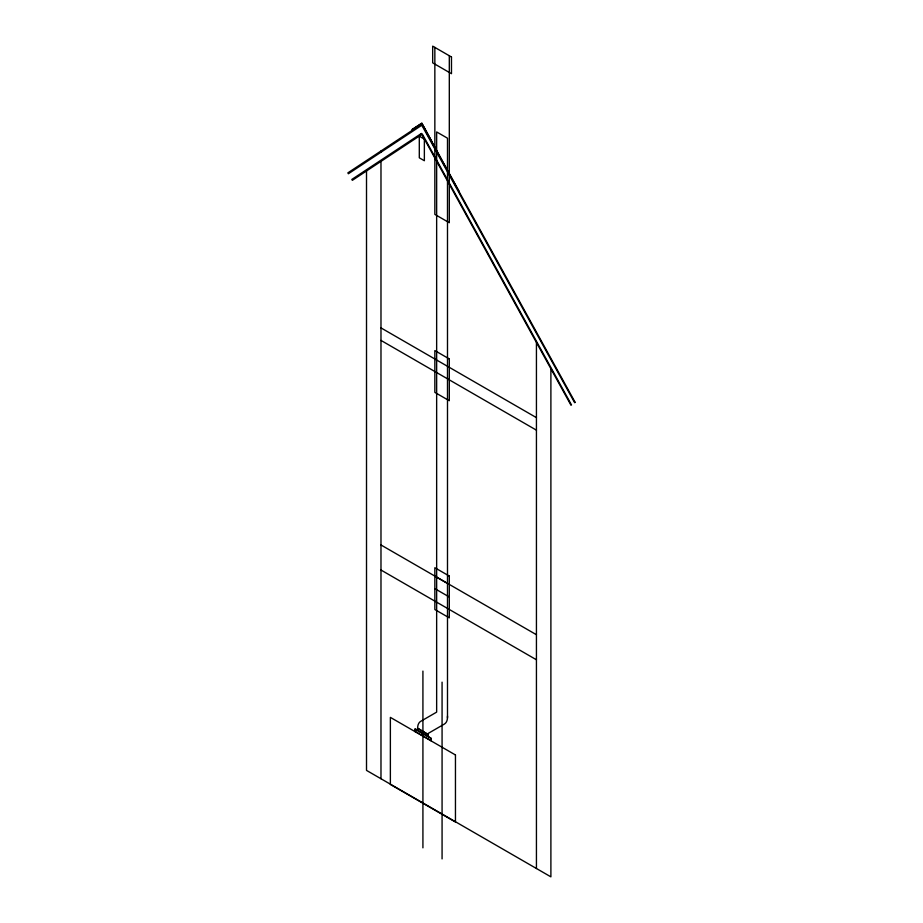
<?xml version="1.0" encoding="UTF-8"?>
<svg xmlns="http://www.w3.org/2000/svg" width="923" height="923" viewBox="0 0 923 923"><rect width="100%" height="100%" fill="white"/><g stroke="black" fill="none" stroke-linecap="round" stroke-linejoin="round"><path stroke-width="1.38" d="M447.482 718.059L447.493 716.029M428.145 734.512L417.634 728.155A14.93 8.619 60 0 1 420.726 721.325L436.648 712.129L436.648 131.943L447.493 138.196L447.493 716.871M459.354 191.822L421.834 123.382L411.97 129.647L421.834 123.128L431.687 141.288M380.98 327.896L536.436 417.646M380.98 340.414L536.436 430.164M380.98 544.974L536.436 634.724M434.848 576.125L449.305 584.478M434.848 588.655L449.305 596.996M380.98 570.022L536.436 659.772M428.341 734.581L417.496 728.316L417.496 730.37M550.893 368.727L550.893 876.85L366.512 770.393L366.512 170.951M536.436 342.479L536.436 868.497M449.305 55.749L449.305 222.731L434.848 214.39L434.848 47.408M442.071 682.155L442.071 858.909M430.868 740.754L430.868 738.25L414.958 729.066L414.958 731.57M428.341 736.623L428.191 733.416L444.39 724.059A14.93 8.619 60 0 0 447.482 717.229M422.919 671.09L422.919 847.845M417.634 728.155L417.634 730.278M380.98 150.991L380.98 152.214M380.98 161.398L380.98 778.747M575.144 402.347L574.66 402.705L421.303 124.34L347.856 172.878L348.386 173.755L422.319 124.893L575.144 402.347M421.338 133.5L351.825 179.443L352.355 180.32L422.319 134.077L571.499 404.92L571.002 405.255L421.338 133.5M451.474 57.007L432.679 46.15L432.679 62.845L451.474 73.702L451.474 57.007M424.361 139.119L419.296 136.189L419.296 157.821L424.361 160.74L424.361 139.119M449.305 358.932L434.848 350.59L434.848 392.39L449.305 400.732L449.305 358.932M449.305 576.067L434.848 567.726L434.848 609.526L449.305 617.868L449.305 576.067M430.718 738.008L415.108 728.985L415.108 731.397L430.718 740.408L430.718 738.008M455.454 754.956L390.371 717.379L390.371 784.446L455.454 822.024L455.454 754.956"/></g></svg>
